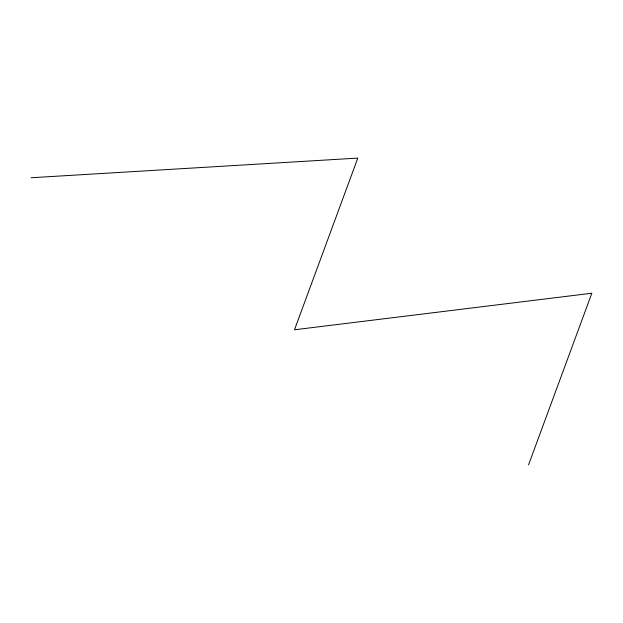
<?xml version="1.0" encoding="UTF-8"?>
<svg xmlns="http://www.w3.org/2000/svg" width="623" height="623" viewBox="0 0 623 623"><rect width="100%" height="100%" fill="white"/><g stroke="black" fill="none" stroke-linecap="round" stroke-linejoin="round"><path stroke-width="0.93" d="M528.538 464.906L591.85 293.223L294.492 329.777L357.804 158.094L31.15 177.742"/></g></svg>
